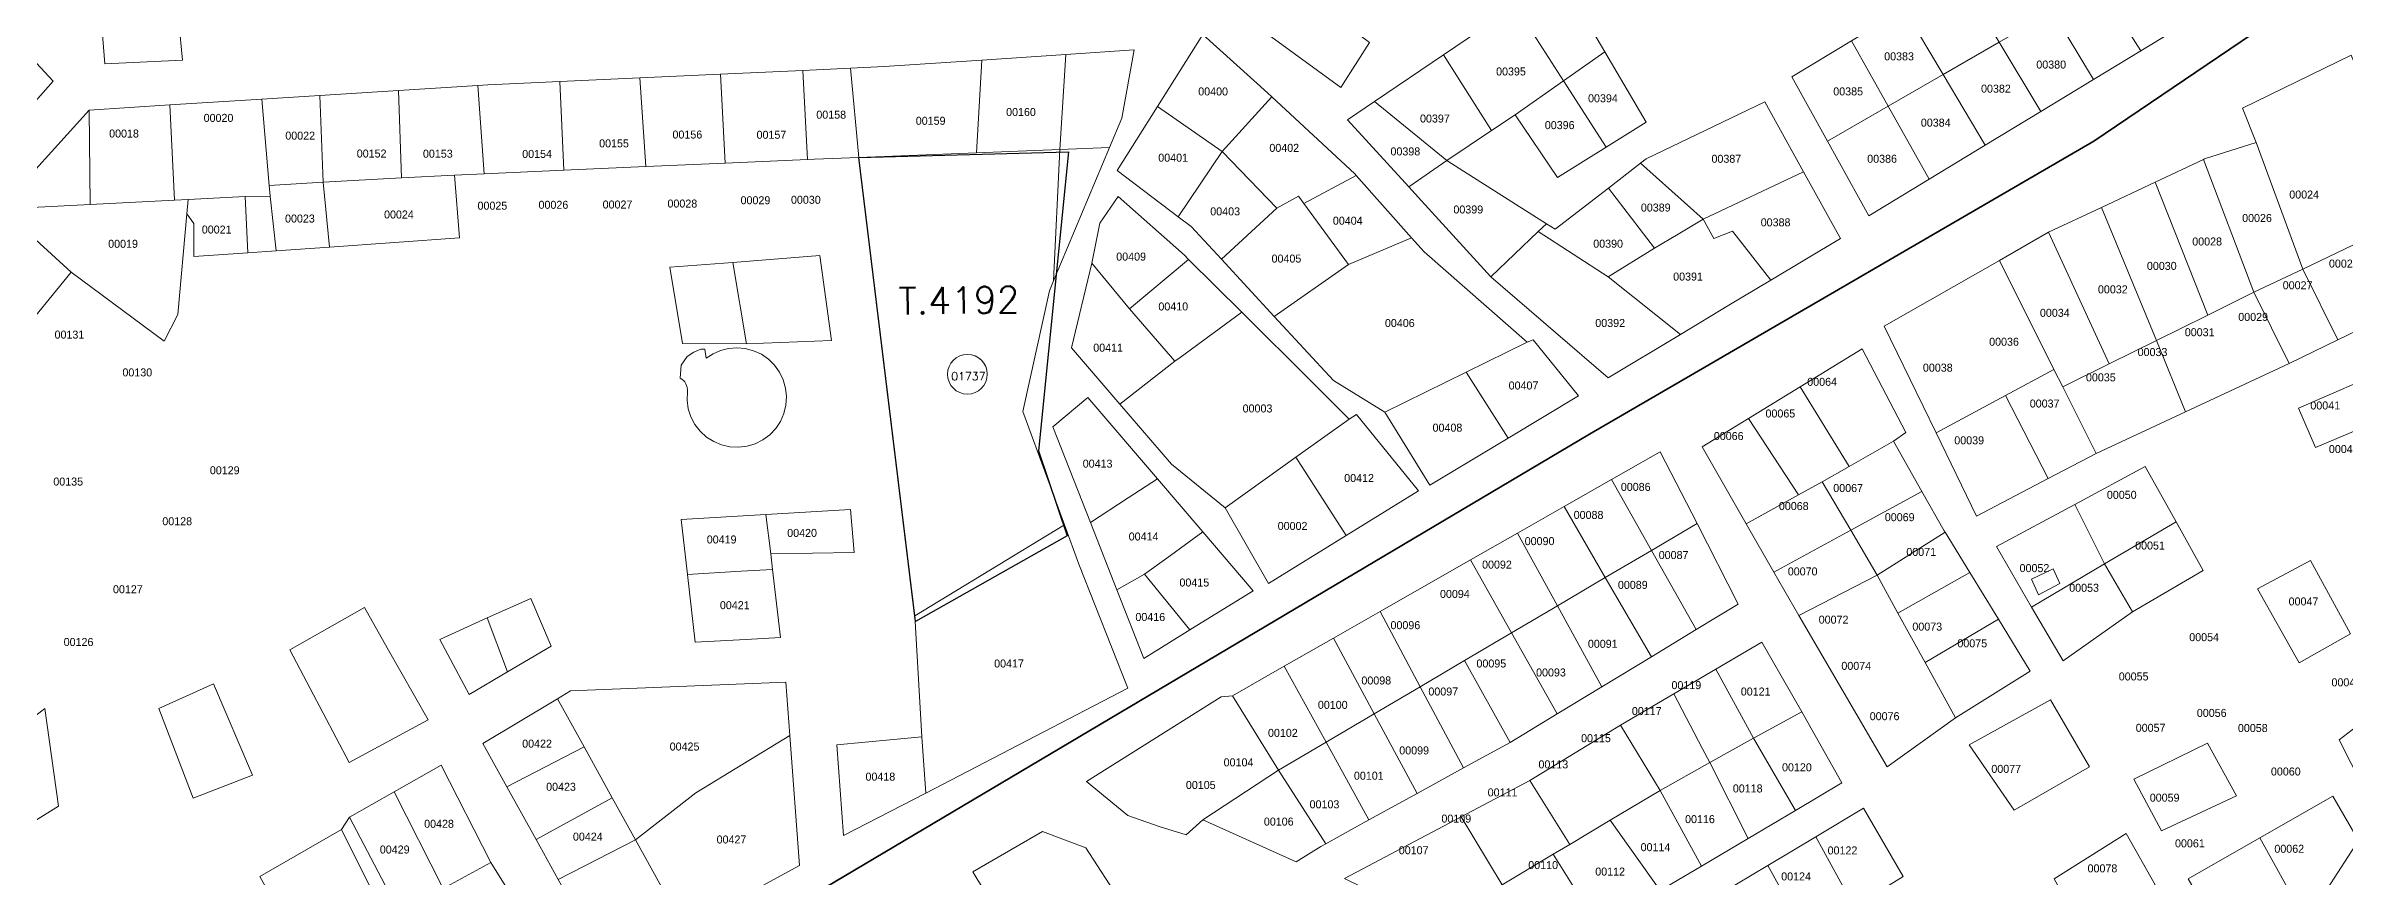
# Model space of a CAD drawing. Header units: metres. Extents: x 245225 to 248406, y 1633796 to 1637634.
# Drawn here: x 247162.7 to 247593.6, y 1636050.7 to 1636206.3 of the extents above; entities that cross this region are included whole.
import ezdxf
from ezdxf.enums import TextEntityAlignment as Align

# ---------------------------------------------------------------- set-up
doc = ezdxf.new("R2010")
doc.units = ezdxf.units.M
doc.header["$MEASUREMENT"] = 0
doc.layers.add('dernier_num_parc', color=1, linetype='Continuous', lineweight=13)
doc.layers.add('Numéro TF', color=7, linetype='Continuous', lineweight=0)
for name, color, linetype in [('historique_numero_parcelle', 7, 'Continuous'), ('limites_sections', 7, 'Continuous'), ('limites_tf', 7, 'Continuous')]:
    doc.layers.add(name, color=color, linetype=linetype)
doc.layers.add('LIMITES_PARCELLES', color=7, linetype='Continuous', lineweight=0, true_color=0xffffff)
doc.styles.add('Style-ENGINEERING', font='ENGINEERING.shx')
doc.styles.add('Style-FANCY', font='FANCY.shx')

msp = doc.modelspace()

# ---------------------------------------------------------------- linework, layer by layer
at = {"layer": 'dernier_num_parc'}
msp.add_circle((247335.49278, 1636144.76101, 0.00005), 3.721541, dxfattribs=at)
at = {"layer": 'limites_parcelles', "flags": 128}
for points in [[(247410.879, 1636206.958), (247405.482, 1636198.491), (247392.363, 1636208.087), (247379.967, 1636217.155), (247385.032, 1636226.503), (247397.625, 1636216.981), (247410.879, 1636206.958)], [(247187.663, 1636210.728), (247188.377, 1636203.664), (247173.772, 1636202.95), (247172.309, 1636221.733), (247187.259, 1636222.25), (247187.663, 1636210.728)], [(247154.642, 1636189.02), (247144.359, 1636199.2), (247146.626, 1636201.521), (247154.682, 1636209.913), (247164.089, 1636199.695), (247154.642, 1636189.02)], [(247447.266, 1636199.764), (247438.184, 1636193.411), (247433.754, 1636190.446), (247424.753, 1636204.635), (247438.272, 1636213.779), (247447.266, 1636199.764)], [(247362.126, 1636187.279), (247352.817, 1636186.919), (247353.916, 1636204.726), (247366.76, 1636205.595), (247364.432, 1636192.79), (247362.126, 1636187.279)], [(247392.563, 1636196.759), (247383.25, 1636186.508), (247371.154, 1636194.955), (247379.658, 1636208.44), (247391.723, 1636197.539), (247392.563, 1636196.759)], [(247315.113, 1636185.381), (247306.858, 1636185.064), (247305.505, 1636185.004), (247304.672, 1636201.727), (247313.593, 1636202.134), (247315.113, 1636185.381)], [(247337.207, 1636186.282), (247315.113, 1636185.381), (247313.593, 1636202.134), (247319.876, 1636202.42), (247338.216, 1636203.662), (247337.207, 1636186.282)], [(247607.64, 1636173.887), (247595.337, 1636168.992), (247585.835, 1636164.477), (247577.081, 1636188.175), (247574.567, 1636194.657), (247594.941, 1636204.568), (247607.64, 1636173.887)], [(247244.88, 1636182.344), (247239.336, 1636182.1), (247229.405, 1636181.568), (247228.853, 1636197.968), (247243.742, 1636198.917), (247244.88, 1636182.344)], [(247259.855, 1636183.001), (247244.88, 1636182.344), (247243.742, 1636198.917), (247245.58, 1636199.034), (247259.095, 1636199.65), (247259.855, 1636183.001)], [(247408.398, 1636181.995), (247398.553, 1636176.767), (247397.538, 1636178.147), (247393.516, 1636175.925), (247383.25, 1636186.508), (247392.563, 1636196.759), (247408.128, 1636182.299), (247408.398, 1636181.995)], [(247171.059, 1636176.591), (247160.094, 1636176.018), (247160.835, 1636169.986), (247153.703, 1636175.377), (247170.862, 1636194.271), (247171.059, 1636176.591)], [(247204.589, 1636180.141), (247204.756, 1636178.135), (247200.072, 1636178.079), (247189.383, 1636177.549), (247186.835, 1636177.416), (247185.964, 1636195.234), (247203.246, 1636196.335), (247204.589, 1636180.141)], [(247492.226, 1636182.729), (247473.421, 1636173.808), (247461.68, 1636184.335), (247462.738, 1636185.156), (247484.963, 1636195.845), (247492.226, 1636182.729)], [(247585.835, 1636164.477), (247576.684, 1636160.129), (247567.235, 1636185.043), (247567.424, 1636185.132), (247577.081, 1636188.175), (247585.835, 1636164.477)], [(247351.66, 1636162.257), (247350.885, 1636160.404), (247345.911, 1636137.756), (247353.698, 1636116.519), (247325.654, 1636099.45), (247315.113, 1636185.381), (247337.207, 1636186.282), (247352.817, 1636186.919), (247351.66, 1636162.257)], [(247393.516, 1636175.925), (247383.113, 1636166.306), (247377.436, 1636172.456), (247374.996, 1636174.3), (247383.25, 1636186.508), (247393.516, 1636175.925)], [(247442.499, 1636171.518), (247433.633, 1636163.037), (247420.629, 1636177.27), (247418.239, 1636179.886), (247425.378, 1636184.839), (247427.817, 1636183.289), (247444.033, 1636172.985), (247442.499, 1636171.518)], [(247473.421, 1636173.808), (247468.751, 1636171.039), (247464.319, 1636168.41), (247455.655, 1636179.657), (247461.68, 1636184.335), (247473.421, 1636173.808)], [(247205.908, 1636167.877), (247204.756, 1636178.135), (247204.589, 1636180.141), (247214.704, 1636180.781), (247215.911, 1636168.598), (247205.908, 1636167.877)], [(247215.911, 1636168.598), (247214.704, 1636180.781), (247229.405, 1636181.568), (247239.336, 1636182.1), (247240.289, 1636170.353), (247215.911, 1636168.598)], [(247464.319, 1636168.41), (247455.641, 1636163.013), (247442.499, 1636171.518), (247444.033, 1636172.985), (247445.698, 1636171.927), (247455.655, 1636179.657), (247464.319, 1636168.41)], [(247473.421, 1636173.808), (247492.226, 1636182.729), (247499.144, 1636170.234), (247486.089, 1636162.388), (247478.924, 1636171.585), (247475.431, 1636170.21), (247473.421, 1636173.808)], [(247160.835, 1636169.986), (247167.475, 1636163.897), (247157.315, 1636151.409), (247142.604, 1636163.156), (247153.703, 1636175.377), (247160.835, 1636169.986)], [(247189.142, 1636174.822), (247187.478, 1636155.959), (247184.938, 1636150.985), (247167.475, 1636163.897), (247160.835, 1636169.986), (247160.094, 1636176.018), (247171.059, 1636176.591), (247186.835, 1636177.416), (247189.383, 1636177.549), (247189.142, 1636174.822)], [(247200.601, 1636167.495), (247190.468, 1636166.826), (247190.468, 1636173.043), (247189.142, 1636174.822), (247189.383, 1636177.549), (247200.072, 1636178.079), (247200.601, 1636167.495)], [(247376.961, 1636166.269), (247365.894, 1636157.033), (247358.809, 1636165.577), (247360.291, 1636173.091), (247363.783, 1636178.065), (247376.166, 1636167.059), (247376.961, 1636166.269)], [(247398.553, 1636176.767), (247406.957, 1636165.341), (247393.008, 1636155.587), (247383.113, 1636166.306), (247393.516, 1636175.925), (247397.538, 1636178.147), (247398.553, 1636176.767)], [(247455.641, 1636163.013), (247469.197, 1636152.236), (247455.647, 1636144.093), (247433.633, 1636163.037), (247442.499, 1636171.518), (247455.641, 1636163.013)], [(247473.421, 1636173.808), (247475.431, 1636170.21), (247478.924, 1636171.585), (247486.089, 1636162.388), (247478.271, 1636157.69), (247469.197, 1636152.236), (247455.641, 1636163.013), (247464.319, 1636168.41), (247468.751, 1636171.039), (247473.421, 1636173.808)], [(247549.562, 1636146.718), (247540.833, 1636142.402), (247539.199, 1636145.664), (247528.96, 1636166.107), (247538.187, 1636171.374), (247549.562, 1636146.718)], [(247440.407, 1636150.76), (247429.019, 1636145.157), (247413.737, 1636137.637), (247404.106, 1636143.564), (247393.008, 1636155.587), (247406.957, 1636165.341), (247418.78, 1636170.347), (247421.145, 1636167.694), (247440.407, 1636150.76)], [(247365.894, 1636157.033), (247374.387, 1636147.191), (247364.068, 1636139.148), (247354.999, 1636149.702), (247358.809, 1636165.577), (247365.894, 1636157.033)], [(247386.929, 1636156.369), (247375.351, 1636147.897), (247374.387, 1636147.191), (247365.894, 1636157.033), (247376.961, 1636166.269), (247386.929, 1636156.369)], [(247539.199, 1636145.664), (247530.078, 1636140.759), (247517.101, 1636133.782), (247507.363, 1636153.779), (247528.96, 1636166.107), (247539.199, 1636145.664)], [(247563.882, 1636137.729), (247558.402, 1636151.089), (247568.036, 1636155.853), (247576.684, 1636160.129), (247583.299, 1636146.767), (247563.882, 1636137.729)], [(247407.069, 1636136.367), (247397.092, 1636129.247), (247391.303, 1636125.116), (247383.786, 1636119.751), (247373.732, 1636127.9), (247364.068, 1636139.148), (247374.387, 1636147.191), (247375.351, 1636147.897), (247386.929, 1636156.369), (247400.114, 1636143.275), (247407.069, 1636136.367)], [(247296.868, 1636148.508), (247298.191, 1636147.596), (247299.338, 1636146.469), (247300.274, 1636145.163), (247300.972, 1636143.716), (247301.412, 1636142.17), (247301.579, 1636140.571), (247301.47, 1636138.968), (247301.087, 1636137.407), (247300.442, 1636135.935), (247299.553, 1636134.595), (247298.448, 1636133.428), (247297.159, 1636132.468), (247295.724, 1636131.744), (247294.187, 1636131.277), (247292.591, 1636131.08), (247290.986, 1636131.16), (247289.419, 1636131.515), (247287.935, 1636132.134), (247286.58, 1636132.998), (247285.393, 1636134.081), (247284.41, 1636135.353), (247283.66, 1636136.774), (247283.164, 1636138.303), (247282.939, 1636139.894), (247282.99, 1636141.501), (247283.006, 1636141.886), (247282.963, 1636142.269), (247282.863, 1636142.641), (247282.706, 1636142.994), (247282.498, 1636143.318), (247282.243, 1636143.608), (247281.947, 1636143.854), (247281.617, 1636144.053), (247281.855, 1636146.474), (247282.926, 1636148.062), (247284.236, 1636148.895), (247285.546, 1636149.451), (247286.3, 1636149.451), (247286.543, 1636147.778), (247287.829, 1636148.614), (247289.236, 1636149.228), (247290.724, 1636149.604), (247292.253, 1636149.73), (247293.854, 1636149.591), (247295.408, 1636149.18), (247296.868, 1636148.508)], [(247436.886, 1636132.805), (247429.019, 1636145.157), (247440.407, 1636150.76), (247441.571, 1636151.184), (247450.038, 1636140.706), (247436.886, 1636132.805)], [(247509.086, 1636132.235), (247500.774, 1636127.485), (247491.595, 1636142.401), (247503.262, 1636149.546), (247511.436, 1636133.85), (247509.086, 1636132.235)], [(247563.882, 1636137.729), (247547.129, 1636129.93), (247540.833, 1636142.402), (247549.562, 1636146.718), (247558.402, 1636151.089), (247563.882, 1636137.729)], [(247540.833, 1636142.402), (247547.129, 1636129.93), (247538.102, 1636125.208), (247530.078, 1636140.759), (247539.199, 1636145.664), (247540.833, 1636142.402)], [(247500.774, 1636127.485), (247495.751, 1636124.615), (247491.282, 1636122.135), (247481.901, 1636136.465), (247491.595, 1636142.401), (247500.774, 1636127.485)], [(247371.112, 1636125.164), (247365.624, 1636121.583), (247358.544, 1636116.964), (247351.507, 1636134.885), (247358.068, 1636140.389), (247371.112, 1636125.164)], [(247406.504, 1636114.552), (247397.092, 1636129.247), (247407.069, 1636136.367), (247408.445, 1636137.214), (247420.087, 1636122.926), (247406.504, 1636114.552)], [(247514.434, 1636122.786), (247501.084, 1636115.526), (247495.751, 1636124.615), (247500.774, 1636127.485), (247509.086, 1636132.235), (247514.434, 1636122.786)], [(247406.504, 1636114.552), (247391.935, 1636105.569), (247383.786, 1636119.751), (247391.303, 1636125.116), (247397.092, 1636129.247), (247406.504, 1636114.552)], [(247368.672, 1636107.265), (247363.493, 1636104.36), (247358.544, 1636116.964), (247365.624, 1636121.583), (247371.112, 1636125.164), (247379.649, 1636115.199), (247372.89, 1636110.314), (247368.672, 1636107.265)], [(247501.084, 1636115.526), (247486.682, 1636107.693), (247481.511, 1636116.713), (247491.282, 1636122.135), (247495.751, 1636124.615), (247501.084, 1636115.526)], [(247518.769, 1636115.149), (247506.04, 1636107.08), (247501.084, 1636115.526), (247514.434, 1636122.786), (247518.611, 1636115.407), (247518.769, 1636115.149)], [(247298.617, 1636111.089), (247298.964, 1636108.172), (247293.087, 1636107.83), (247283.012, 1636107.243), (247281.828, 1636117.542), (247297.722, 1636118.469), (247298.617, 1636111.089)], [(247327.688, 1636066.267), (247326.966, 1636076.796), (247325.654, 1636099.45), (247353.698, 1636116.519), (247356.388, 1636109.181), (247365.596, 1636085.898), (247327.688, 1636066.267)], [(247377.194, 1636096.843), (247368.672, 1636107.265), (247372.89, 1636110.314), (247379.649, 1636115.199), (247389.078, 1636104.194), (247377.194, 1636096.843)], [(247293.946, 1636095.071), (247284.474, 1636094.523), (247283.012, 1636107.243), (247293.087, 1636107.83), (247298.964, 1636108.172), (247300.482, 1636095.449), (247293.946, 1636095.071)], [(247437.512, 1636096.291), (247428.673, 1636091.086), (247420.369, 1636086.195), (247412.857, 1636100.277), (247429.826, 1636109.954), (247437.512, 1636096.291)], [(247509.93, 1636100.002), (247515.017, 1636090.743), (247520.725, 1636080.357), (247507.912, 1636071.177), (247491.356, 1636099.539), (247506.04, 1636107.08), (247509.93, 1636100.002)], [(247234.389, 1636079.984), (247219.572, 1636071.981), (247212.266, 1636085.853), (247208.459, 1636093.081), (247222.482, 1636101.019), (247226.741, 1636093.495), (247234.389, 1636079.984)], [(247491.898, 1636081.498), (247482.849, 1636076.577), (247481.742, 1636078.603), (247475.799, 1636089.479), (247484.433, 1636094.562), (247491.898, 1636081.498)], [(247482.849, 1636076.577), (247474.649, 1636071.98), (247473.303, 1636074.567), (247467.951, 1636084.859), (247475.799, 1636089.479), (247481.742, 1636078.603), (247482.849, 1636076.577)], [(247284.586, 1636066.273), (247273.282, 1636057.472), (247268.923, 1636065.361), (247263.652, 1636074.897), (247258.655, 1636083.938), (247261.112, 1636085.408), (247273.571, 1636085.919), (247301.461, 1636087.062), (247302.214, 1636077.021), (247284.586, 1636066.273)], [(247474.649, 1636071.98), (247465.347, 1636066.765), (247457.926, 1636078.958), (247467.951, 1636084.859), (247473.303, 1636074.567), (247474.649, 1636071.98)], [(247393.79, 1636070.544), (247379.599, 1636061.221), (247376.529, 1636058.416), (247371.449, 1636060.003), (247365.576, 1636062.067), (247357.797, 1636068.417), (247383.038, 1636084.292), (247385.218, 1636084.514), (247393.79, 1636070.544)], [(247294.962, 1636047.767), (247282.394, 1636040.986), (247278.127, 1636048.706), (247273.282, 1636057.472), (247284.586, 1636066.273), (247302.214, 1636077.021), (247304.04, 1636052.666), (247294.962, 1636047.767)], [(247465.347, 1636066.765), (247455.985, 1636061.166), (247448.426, 1636056.645), (247440.939, 1636068.639), (247457.926, 1636078.958), (247465.347, 1636066.765)], [(247402.663, 1636056.771), (247401.728, 1636056.257), (247397.124, 1636053.399), (247379.599, 1636061.221), (247393.79, 1636070.544), (247402.663, 1636056.771)], [(247448.426, 1636056.645), (247445.331, 1636054.79), (247435.74, 1636049.044), (247428.034, 1636061.804), (247440.939, 1636068.639), (247448.426, 1636056.645)], [(247582.902, 1636048.607), (247577.811, 1636057.859), (247591.501, 1636065.673), (247596.263, 1636057.338), (247586.606, 1636042.389), (247582.902, 1636048.607)], [(247219.138, 1636036.277), (247212.838, 1636032.655), (247202.842, 1636050.629), (247218.137, 1636059.456), (247227.363, 1636041.004), (247219.138, 1636036.277)], [(247237.224, 1636048.36), (247246.163, 1636053.261), (247252.248, 1636043.405), (247241.329, 1636036.791), (247225.062, 1636026.935), (247219.138, 1636036.277), (247227.363, 1636041.004), (247218.137, 1636059.456), (247219.638, 1636061.728), (247229.031, 1636043.868), (247237.224, 1636048.36)], [(247364.228, 1636045.857), (247346.161, 1636035.545), (247336.501, 1636051.508), (247349.598, 1636059.048), (247357.668, 1636056.005), (247364.228, 1636045.857)], [(247465.338, 1636047.974), (247456.803, 1636042.919), (247456.497, 1636043.716), (247453.452, 1636041.824), (247445.331, 1636054.79), (247448.426, 1636056.645), (247455.985, 1636061.166), (247465.338, 1636047.974)], [(247282.394, 1636040.986), (247268.123, 1636033.285), (247263.971, 1636040.759), (247258.796, 1636050.074), (247273.282, 1636057.472), (247278.127, 1636048.706), (247282.394, 1636040.986)], [(247453.452, 1636041.824), (247440.145, 1636033.556), (247423.512, 1636041.717), (247435.74, 1636049.044), (247445.331, 1636054.79), (247453.452, 1636041.824)]]:
    msp.add_lwpolyline(points, close=True, dxfattribs=at)
at = {"layer": 'limites_parcelles'}
for points in [[(247455.019, 1636205.187), (247447.266, 1636199.764), (247438.272, 1636213.779), (247446.651, 1636219.446)], [(247528.906, 1636206.996), (247518.407, 1636200.937), (247511.12, 1636213.177), (247521.455, 1636219.396)], [(247555.475, 1636205.381), (247547.581, 1636217.773), (247555.421, 1636222.297), (247563.412, 1636210.195)], [(247555.475, 1636205.381), (247546.615, 1636200.008), (247538.933, 1636212.783), (247547.581, 1636217.773)], [(247518.407, 1636200.937), (247508.113, 1636194.997), (247501.236, 1636207.23), (247511.12, 1636213.177)], [(247546.615, 1636200.008), (247536.713, 1636194.003), (247528.906, 1636206.996), (247538.933, 1636212.783)], [(247508.113, 1636194.997), (247496.763, 1636188.447), (247490.069, 1636200.511), (247501.236, 1636207.23)], [(247536.713, 1636194.003), (247526.296, 1636187.685), (247518.407, 1636200.937), (247528.906, 1636206.996)], [(247290.106, 1636184.328), (247275.203, 1636183.674), (247274.092, 1636200.333), (247289.175, 1636201.021)], [(247305.505, 1636185.004), (247290.106, 1636184.328), (247289.175, 1636201.021), (247304.672, 1636201.727)], [(247352.817, 1636186.919), (247337.207, 1636186.282), (247338.216, 1636203.662), (247353.916, 1636204.726)], [(247433.754, 1636190.446), (247425.378, 1636184.839), (247411.801, 1636195.874), (247424.753, 1636204.635)], [(247455.233, 1636187.351), (247447.266, 1636199.764), (247455.019, 1636205.187), (247462.738, 1636192.035)], [(247214.704, 1636180.781), (247204.589, 1636180.141), (247203.246, 1636196.335), (247214.069, 1636197.025)], [(247229.405, 1636181.568), (247214.704, 1636180.781), (247214.069, 1636197.025), (247228.853, 1636197.968)], [(247275.203, 1636183.674), (247259.855, 1636183.001), (247259.095, 1636199.65), (247274.092, 1636200.333)], [(247455.233, 1636187.351), (247446.122, 1636181.664), (247438.184, 1636193.411), (247447.266, 1636199.764)], [(247526.296, 1636187.685), (247515.802, 1636181.321), (247508.113, 1636194.997), (247518.407, 1636200.937)], [(247186.835, 1636177.416), (247171.059, 1636176.591), (247170.862, 1636194.271), (247185.964, 1636195.234)], [(247383.25, 1636186.508), (247374.996, 1636174.3), (247363.572, 1636182.934), (247371.154, 1636194.955)], [(247425.378, 1636184.839), (247418.239, 1636179.886), (247406.752, 1636192.459), (247411.801, 1636195.874)], [(247515.802, 1636181.321), (247504.515, 1636174.476), (247496.763, 1636188.447), (247508.113, 1636194.997)], [(247351.66, 1636162.257), (247352.817, 1636186.919), (247362.126, 1636187.279)], [(247576.684, 1636160.129), (247568.036, 1636155.853), (247558.195, 1636180.789), (247567.235, 1636185.043)], [(247418.78, 1636170.347), (247406.957, 1636165.341), (247398.553, 1636176.767), (247408.398, 1636181.995)], [(247568.036, 1636155.853), (247558.402, 1636151.089), (247548.079, 1636176.029), (247558.195, 1636180.789)], [(247205.908, 1636167.877), (247200.601, 1636167.495), (247200.072, 1636178.079), (247204.756, 1636178.135)], [(247558.402, 1636151.089), (247549.562, 1636146.718), (247538.187, 1636171.374), (247548.079, 1636176.029)], [(247310.033, 1636151.118), (247294.079, 1636150.483), (247291.539, 1636165.723), (247307.811, 1636166.993)], [(247592.405, 1636151.19), (247585.835, 1636164.477), (247595.337, 1636168.992), (247601.819, 1636155.763)], [(247282.092, 1636150.524), (247279.703, 1636164.84), (247291.539, 1636165.723), (247294.079, 1636150.483)], [(247592.405, 1636151.19), (247583.299, 1636146.767), (247576.684, 1636160.129), (247585.835, 1636164.477)], [(247436.886, 1636132.805), (247422.203, 1636123.984), (247413.737, 1636137.637), (247429.019, 1636145.157)], [(247605.391, 1636138.301), (247588.193, 1636131.025), (247585.018, 1636138.433), (247602.587, 1636146.046)], [(247538.102, 1636125.208), (247524.693, 1636118.192), (247517.101, 1636133.782), (247530.078, 1636140.759)], [(247491.282, 1636122.135), (247481.511, 1636116.713), (247473.232, 1636131.157), (247481.901, 1636136.465)], [(247472.273, 1636116.761), (247463.733, 1636111.731), (247456.218, 1636125.005), (247465.387, 1636130.234)], [(247463.733, 1636111.731), (247455.085, 1636106.639), (247447.344, 1636119.945), (247456.218, 1636125.005)], [(247562.076, 1636117.118), (247548.638, 1636109.197), (247543.091, 1636120.373), (247556.311, 1636127.453)], [(247298.617, 1636111.089), (247297.722, 1636118.469), (247313.579, 1636119.394), (247314.24, 1636111.324)], [(247455.085, 1636106.639), (247446.105, 1636101.351), (247438.619, 1636114.969), (247447.344, 1636119.945)], [(247548.638, 1636109.197), (247535.012, 1636101.127), (247528.397, 1636112.504), (247543.091, 1636120.373)], [(247446.105, 1636101.351), (247437.512, 1636096.291), (247429.826, 1636109.954), (247438.619, 1636114.969)], [(247472.131, 1636096.898), (247463.733, 1636111.731), (247472.273, 1636116.761), (247479.992, 1636101.659)], [(247506.04, 1636107.08), (247491.356, 1636099.539), (247486.682, 1636107.693), (247501.084, 1636115.526)], [(247523.406, 1636107.587), (247509.93, 1636100.002), (247506.04, 1636107.08), (247518.769, 1636115.149)], [(247548.638, 1636109.197), (247562.076, 1636117.118), (247567.159, 1636108.006), (247553.93, 1636100.201)], [(247472.131, 1636096.898), (247463.717, 1636091.801), (247455.085, 1636106.639), (247463.733, 1636111.731)], [(247377.194, 1636096.843), (247368.546, 1636091.494), (247363.493, 1636104.36), (247368.672, 1636107.265)], [(247463.717, 1636091.801), (247454.442, 1636086.183), (247446.105, 1636101.351), (247455.085, 1636106.639)], [(247528.776, 1636098.827), (247515.017, 1636090.743), (247509.93, 1636100.002), (247523.406, 1636107.587)], [(247535, 1636106.359), (247539.021, 1636108.264), (247540.291, 1636105.512), (247536.27, 1636103.395)], [(247553.93, 1636100.201), (247540.932, 1636091.02), (247535.012, 1636101.127), (247548.638, 1636109.197)], [(247594.808, 1636096.1), (247585.151, 1636090.676), (247577.322, 1636104.559), (247587.267, 1636109.858)], [(247249.248, 1636088.972), (247245.491, 1636099.076), (247253.637, 1636102.738), (247257.473, 1636093.809)], [(247249.248, 1636088.972), (247242.061, 1636084.747), (247236.571, 1636095.065), (247245.491, 1636099.076)], [(247420.369, 1636086.195), (247411.78, 1636081.138), (247404.157, 1636095.315), (247412.857, 1636100.277)], [(247454.442, 1636086.183), (247446.057, 1636081.103), (247437.512, 1636096.291), (247446.105, 1636101.351)], [(247515.017, 1636090.743), (247528.776, 1636098.827), (247534.747, 1636089.088), (247520.725, 1636080.357)], [(247411.78, 1636081.138), (247402.73, 1636075.809), (247394.894, 1636090.033), (247404.157, 1636095.315)], [(247446.057, 1636081.103), (247437.229, 1636075.756), (247428.673, 1636091.086), (247437.512, 1636096.291)], [(247402.73, 1636075.809), (247393.79, 1636070.544), (247385.218, 1636084.514), (247394.894, 1636090.033)], [(247437.229, 1636075.756), (247428.496, 1636070.959), (247420.369, 1636086.195), (247428.673, 1636091.086)], [(247201.468, 1636069.616), (247190.356, 1636065.329), (247183.91, 1636082.087), (247194.166, 1636086.761)], [(247428.496, 1636070.959), (247419.815, 1636066.191), (247411.78, 1636081.138), (247420.369, 1636086.195)], [(247156.949, 1636058.728), (247154.229, 1636075.681), (247162.567, 1636082.083), (247165.107, 1636063.827)], [(247263.652, 1636074.897), (247249.164, 1636067.411), (247244.641, 1636075.552), (247258.655, 1636083.938)], [(247419.815, 1636066.191), (247410.767, 1636061.221), (247402.73, 1636075.809), (247411.78, 1636081.138)], [(247490.716, 1636063.002), (247482.849, 1636076.577), (247491.898, 1636081.498), (247499.427, 1636068.16)], [(247523.311, 1636075.304), (247538.551, 1636083.718), (247545.853, 1636071.177), (247531.725, 1636063.08)], [(247592.685, 1636076.257), (247601.575, 1636083.083), (247606.337, 1636073.875), (247599.352, 1636063.08)], [(247327.688, 1636066.267), (247312.256, 1636058.275), (247310.986, 1636075.314), (247326.966, 1636076.796)], [(247490.716, 1636063.002), (247481.863, 1636057.759), (247474.649, 1636071.98), (247482.849, 1636076.577)], [(247268.923, 1636065.361), (247254.656, 1636057.526), (247249.164, 1636067.411), (247263.652, 1636074.897)], [(247410.767, 1636061.221), (247402.663, 1636056.771), (247393.79, 1636070.544), (247402.73, 1636075.809)], [(247481.863, 1636057.759), (247473.1, 1636052.57), (247465.347, 1636066.765), (247474.649, 1636071.98)], [(247573.433, 1636065.745), (247559.354, 1636059.19), (247554.194, 1636068.848), (247567.953, 1636075.594)], [(247237.224, 1636048.36), (247228.043, 1636066.504), (247236.862, 1636071.516), (247246.163, 1636053.261)], [(247237.224, 1636048.36), (247229.031, 1636043.868), (247219.638, 1636061.728), (247228.043, 1636066.504)], [(247273.282, 1636057.472), (247258.796, 1636050.074), (247254.656, 1636057.526), (247268.923, 1636065.361)], [(247473.1, 1636052.57), (247465.338, 1636047.974), (247455.985, 1636061.166), (247465.347, 1636066.765)], [(247510.897, 1636050.643), (247501.749, 1636044.918), (247494.551, 1636058.06), (247503.487, 1636063.401)], [(247435.74, 1636049.044), (247423.512, 1636041.717), (247406.173, 1636050.224), (247428.034, 1636061.804)], [(247501.749, 1636044.918), (247492.934, 1636039.4), (247485.539, 1636052.674), (247494.551, 1636058.06)], [(247558.163, 1636049.042), (247544.215, 1636041.171), (247539.245, 1636050.194), (247552.739, 1636058.661)], [(247582.902, 1636048.607), (247569.143, 1636041.86), (247564.381, 1636050.194), (247577.811, 1636057.859)], [(247492.934, 1636039.4), (247484.368, 1636034.04), (247476.755, 1636047.425), (247485.539, 1636052.674)]]:
    msp.add_3dface(points, dxfattribs=at)
at = {"layer": 'limites_sections', "flags": 128}
for points in [[(247697.695, 1636290.674), (247546.68, 1636188.471), (247452.105, 1636133.557), (247272.106, 1636026.778), (247023.465, 1635880.339), (246941.436, 1635834.968), (246921.811, 1635824.113), (246830.429, 1635922.573), (246816.271, 1635945.097), (246770.581, 1635972.769), (246733.387, 1635988.616), (246721.079, 1635993.322), (246671.487, 1636023.729), (246649.044, 1636048.706), (246628.41, 1636063.909), (246613.569, 1636078.027), (246595.877, 1636096.663), (246620.2, 1636120.986), (246673.764, 1636188.884), (246708.467, 1636259.799)], [(247688.8371, 1635742.8119), (247407.794584, 1635646.540732), (247359.67, 1635703.852), (247358.082, 1635722.505), (247348.226, 1635742.018), (247296.302, 1635790.305), (247259.922, 1635819.078), (247239.243, 1635827.517), (247208.989, 1635842.891), (247157.176, 1635763.416), (247116.137, 1635700.429), (247008.98, 1635752.684), (246962.593, 1635800.671), (246941.436, 1635834.968), (247023.465, 1635880.339), (247272.106, 1636026.778), (247452.105, 1636133.557), (247546.68, 1636188.471), (247697.695, 1636290.674)]]:
    msp.add_lwpolyline(points, dxfattribs=at)
at = {"layer": 'limites_tf', "color": 5, "linetype": 'Continuous', "lineweight": 30, "flags": 128}
msp.add_lwpolyline([(247315.106017, 1636185.38081), (247354.46221, 1636186.450658), (247348.823173, 1636130.430463), (247354.208486, 1636114.471083), (247325.778106, 1636098.43828), (247315.113, 1636185.381)], close=True, dxfattribs=at)

# ---------------------------------------------------------------- texts
at = {"layer": 'historique_numero_parcelle', "style": 'Style-FANCY'}
for s, p in [('00395', (247437.399218, 1636201.521632)), ('00383', (247510.151864, 1636204.351434)), ('00380', (247538.675775, 1636202.811405)), ('00400', (247381.556994, 1636197.774229)), ('00394', (247454.63669, 1636196.490872)), ('00385', (247500.609693, 1636197.780646)), ('00382', (247528.312772, 1636198.293989)), ('00020', (247195.099688, 1636192.813377)), ('00158', (247309.962097, 1636193.415783)), ('00159', (247328.603277, 1636192.27567)), ('00160', (247345.539991, 1636193.916292)), ('00397', (247423.137263, 1636192.692136)), ('00384', (247517.026332, 1636191.928539)), ('00018', (247177.381738, 1636189.886751)), ('00022', (247210.411281, 1636189.491207)), ('00155', (247269.244441, 1636188.045434)), ('00156', (247282.995771, 1636189.693412)), ('00157', (247298.755043, 1636189.657023)), ('00396', (247446.530974, 1636191.460113)), ('00152', (247223.806139, 1636186.134678)), ('00153', (247236.212375, 1636186.106031)), ('00154', (247254.821729, 1636186.063061)), ('00401', (247374.066902, 1636185.351334)), ('00402', (247394.895513, 1636187.199368)), ('00398', (247417.596647, 1636186.532023)), ('00387', (247477.773891, 1636185.152414)), ('00386', (247506.97114, 1636185.152414)), ('00024', (247228.921184, 1636174.706999)), ('00025', (247246.44323, 1636176.360042)), ('00026', (247257.881534, 1636176.527692)), ('00027', (247269.896699, 1636176.578689)), ('00028', (247282.056665, 1636176.759787)), ('00029', (247295.758271, 1636177.377699)), ('00030', (247305.208963, 1636177.463513)), ('00403', (247383.814281, 1636175.289816)), ('00399', (247429.396107, 1636175.649156)), ('00389', (247464.537975, 1636176.008496)), ('00024', (247586.097237, 1636178.448024)), ('00021', (247194.754466, 1636171.885185)), ('00023', (247210.3598, 1636173.949912)), ('00404', (247406.797577, 1636173.54445)), ('00388', (247487.00825, 1636173.236445)), ('00026', (247577.257465, 1636174.046559)), ('00019', (247177.20241, 1636169.215495)), ('00409', (247366.187465, 1636166.815076)), ('00405', (247395.305929, 1636166.445653)), ('00390', (247455.611428, 1636169.232371)), ('00028', (247567.908295, 1636169.64627)), ('00391', (247470.591611, 1636163.072258)), ('00030', (247559.407729, 1636165.07395)), ('00025', (247593.538558, 1636165.505356)), ('00410', (247374.087972, 1636157.472238)), ('00032', (247550.228359, 1636160.67327)), ('00027', (247584.869371, 1636161.443642)), ('00406', (247416.559614, 1636154.360097)), ('00392', (247455.996193, 1636154.371098)), ('00034', (247539.350996, 1636156.27651)), ('00029', (247576.535463, 1636155.510359)), ('00131', (247167.149019, 1636152.193705)), ('00411', (247361.878097, 1636149.746429)), ('00036', (247529.829671, 1636150.856186)), ('00033', (247557.67243, 1636148.921101)), ('00031', (247566.510631, 1636152.642281)), ('00130', (247179.874268, 1636145.109452)), ('00038', (247517.412431, 1636145.99908)), ('00407', (247439.748117, 1636142.655882)), ('00064', (247495.728892, 1636143.342745)), ('00035', (247547.982876, 1636144.181454)), ('00003', (247389.878196, 1636138.351456)), ('00065', (247487.904381, 1636137.408286)), ('00037', (247537.443934, 1636139.273696)), ('00041', (247590.050834, 1636138.914578)), ('00408', (247425.486162, 1636134.750403)), ('00066', (247478.216006, 1636133.178853)), ('00039', (247523.299732, 1636132.379712)), ('00413', (247359.90297, 1636128.006362)), ('00042', (247593.524997, 1636130.743091)), ('00135', (247166.917758, 1636124.646656)), ('00129', (247196.261872, 1636126.762548)), ('00412', (247408.922029, 1636125.311313)), ('00086', (247460.784554, 1636123.647989)), ('00067', (247500.607124, 1636123.433037)), ('00088', (247451.942819, 1636118.396168)), ('00068', (247490.411314, 1636120.055136)), ('00050', (247551.89981, 1636122.161405)), ('00128', (247187.354216, 1636117.208652)), ('00420', (247304.503225, 1636115.025207)), ('00414', (247368.521706, 1636114.351445)), ('00002', (247396.456358, 1636116.327208)), ('00069', (247510.273115, 1636117.968408)), ('00419', (247289.420437, 1636113.793184)), ('00090', (247442.762271, 1636113.485273)), ('00087', (247467.88667, 1636110.876177)), ('00071', (247514.30751, 1636111.456869)), ('00051', (247557.200569, 1636112.65289)), ('00415', (247378.038226, 1636105.727286)), ('00092', (247434.771495, 1636109.081848)), ('00070', (247492.081032, 1636107.806084)), ('00052', (247535.536084, 1636108.423344)), ('00127', (247178.103888, 1636104.464059)), ('00421', (247291.882933, 1636101.472958)), ('00094', (247426.881287, 1636103.58487)), ('00089', (247460.232744, 1636105.281468)), ('00053', (247544.842323, 1636104.736626)), ('00047', (247585.972789, 1636102.176763)), ('00416', (247369.778604, 1636099.259167)), ('00096', (247417.603042, 1636097.728174)), ('00072', (247497.880356, 1636098.763683)), ('00073', (247515.439533, 1636097.459745)), ('00126', (247168.860153, 1636094.574993)), ('00091', (247454.603843, 1636094.239775)), ('00075', (247523.873801, 1636094.330378)), ('00054', (247567.344586, 1636095.476474)), ('00417', (247343.293948, 1636090.545173)), ('00095', (247433.717478, 1636090.547934)), ('00093', (247444.894638, 1636088.868477)), ('00074', (247502.129622, 1636090.104487)), ('00098', (247412.145511, 1636087.366374)), ('00097', (247424.705944, 1636085.296505)), ('00119', (247470.275221, 1636086.489554)), ('00121', (247483.274299, 1636085.293329)), ('00055', (247554.131703, 1636088.120992)), ('00048', (247594.005773, 1636087.013135)), ('00100', (247403.984544, 1636082.79327)), ('00117', (247462.853433, 1636081.629265)), ('00076', (247507.444403, 1636080.665357)), ('00056', (247568.767245, 1636081.28431)), ('00422', (247254.81724, 1636075.52348)), ('00102', (247394.63341, 1636077.542625)), ('00115', (247453.332894, 1636076.549083)), ('00057', (247557.311416, 1636078.492424)), ('00058', (247576.46841, 1636078.448189)), ('00425', (247282.469017, 1636074.98447)), ('00104', (247386.32166, 1636072.013213)), ('00099', (247419.246841, 1636074.254419)), ('00113', (247445.34094, 1636071.635445)), ('00120', (247491.003788, 1636071.086603)), ('00423', (247259.306165, 1636067.438332)), ('00418', (247319.175596, 1636069.3377)), ('00105', (247379.242648, 1636067.777754)), ('00101', (247410.745883, 1636069.512028)), ('00118', (247481.776914, 1636067.123361)), ('00077', (247530.245336, 1636070.797114)), ('00060', (247582.659432, 1636070.300799)), ('00103', (247402.434525, 1636064.152687)), ('00111', (247435.820008, 1636066.385192)), ('00059', (247559.943401, 1636065.396863)), ('00428', (247236.438299, 1636060.501787)), ('00424', (247264.33376, 1636058.095493)), ('00106', (247393.860794, 1636060.910867)), ('00109', (247427.148857, 1636061.473121)), ('00116', (247472.824858, 1636061.367652)), ('00429', (247228.127375, 1636055.676365)), ('00427', (247291.267309, 1636057.556483)), ('00107', (247419.154547, 1636055.539055)), ('00114', (247464.49252, 1636056.114655)), ('00122', (247499.549921, 1636055.506025)), ('00061', (247564.678033, 1636056.83373)), ('00062', (247583.305193, 1636055.818878)), ('00110', (247443.429558, 1636052.761847)), ('00112', (247455.991954, 1636051.542334)), ('00124', (247490.847679, 1636050.635677)), ('00078', (247548.283327, 1636052.14319))]:
    msp.add_text(s, height=1.499994, dxfattribs=at).set_placement(p, align=Align.MIDDLE_CENTER)
at = {"layer": 'historique_numero_parcelle', "insert": (247335.673943, 1636144.398432), "char_height": 1.499994, "attachment_point": 5, "line_spacing_factor": 0.6, "style": 'Style-FANCY'}
msp.add_mtext('\\Fsimplex;01737', dxfattribs=at)
at = {"layer": 'Numéro TF', "color": 5, "linetype": 'Continuous', "lineweight": 13, "insert": (247333.911886, 1636158.618928), "char_height": 5, "attachment_point": 5, "rotation": 0.75810293, "line_spacing_factor": 0.6, "style": 'Style-ENGINEERING'}
msp.add_mtext('\\Fsimplex;T.4192', dxfattribs=at)

doc.saveas('drawing.dxf')
